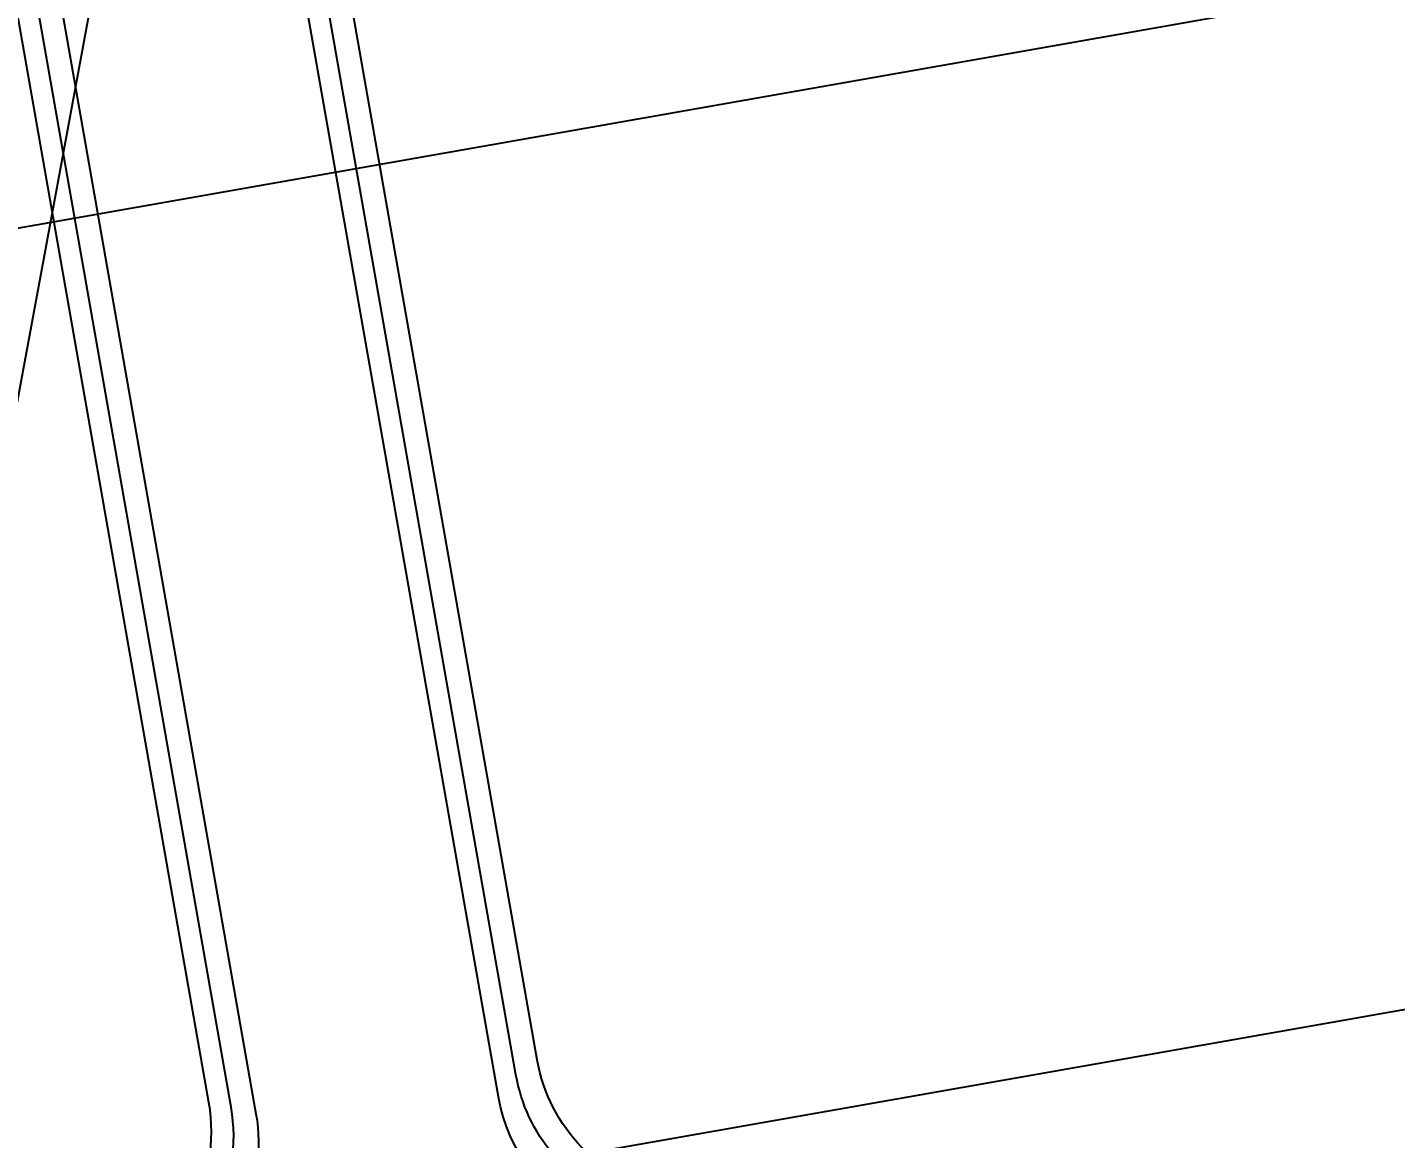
# Model space of a CAD drawing. Header units: millimetres. Extents: x 111502 to 977541, y 8702 to 1044108.
# Drawn here: x 489321.12 to 489329.25, y 241114.4 to 241121 of the extents above; entities that cross this region are included whole.
import ezdxf
from ezdxf import colors
from ezdxf.entities.mleader import LeaderData, LeaderLine
from ezdxf.math import Vec2, Vec3

# ---------------------------------------------------------------- set-up
doc = ezdxf.new("R2010")
doc.units = ezdxf.units.MM
doc.header["$LTSCALE"] = 0.25
doc.linetypes.add('DASHED2', pattern=[9.525, 6.35, -3.175])
for name, color, linetype in [('0_HVSS New 33kV Cable', 104, 'Continuous'), ('E HVSS As Laid HV', 10, 'Continuous'), ('E HVSS Proposed HV', 10, 'Continuous'), ('X HVSS Site Background', 8, 'Continuous'), ('Z-z-Xref-Primary Substation', 7, 'Continuous')]:
    doc.layers.add(name, color=color, linetype=linetype)
doc.styles.add('Arial', font='arial.ttf')
doc.styles.add('Proposed Employment Area - 11-089-MP013-01a$0$2500T70R', font='arial.ttf', dxfattribs={"height": 17500})
doc.styles.add('Proposed Employment Area - 11-089-MP013-01a$0$Standard', font='txt')

# ---------------------------------------------------------------- blocks, each defined once
blk = doc.blocks.new('_None')
blk = doc.blocks.new('Proposed Primary Substation - OPTION 2')
at = {"layer": 'E HVSS Proposed HV', "flags": 128}
for points in [[(489327752.8, 241109765.2), (489327338.7, 241112117.5, 0.245143), (489326775.1, 241112851), (489324483.4, 241113915.7, -0.245143), (489323919.9, 241114649.2), (489322038.7, 241125333.6)], [(489328129.4, 241109831.5), (489327678.9, 241112390.1, 0.268512), (489327034.3, 241113157), (489324668.4, 241114013.2, -0.268512), (489324023.8, 241114780.1), (489322161.8, 241125355.6)], [(489328631.5, 241109919.9), (489328135, 241112739.5, 0.305404), (489327359.5, 241113544), (489324926, 241114064.9, -0.305404), (489324150.5, 241114869.4), (489322300, 241125379.9)], [(489315879.9, 241107674.7), (489315437.4, 241110188.2, -0.354633), (489316049.5, 241111289.6), (489321587.6, 241113513.7, 0.354633), (489322199.8, 241114615.1), (489320367.4, 241125022.6)], [(489316256.5, 241107741), (489315875.6, 241109904.3, -0.33777), (489316432.6, 241110981.6), (489321774.9, 241113510.5, 0.33777), (489322331.9, 241114587.7), (489320490.9, 241125044.1)], [(489316758.6, 241107829.4), (489316445, 241109610.2, -0.318048), (489316938.8, 241110654.7), (489321987.9, 241113501.2, 0.318048), (489322481.6, 241114545.7), (489320628.9, 241125068.5)]]:
    blk.add_lwpolyline(points, format="xyb", dxfattribs=at)
at = {"layer": 'X HVSS Site Background', "flags": 128}
for points in [[(489331270.6, 241121605.8), (489301725, 241116403.6)], [(489332311, 241115696.7), (489302765.5, 241110494.5)]]:
    blk.add_lwpolyline(points, dxfattribs=at)
blk = doc.blocks.new('commercial background')
at = {"layer": 'X HVSS Site Background', "insert": (792.1372, 666.6757), "char_height": 7.35, "attachment_point": 1, "rotation": 12.49901, "style": 'Proposed Employment Area - 11-089-MP013-01a$0$2500T70R'}
blk.add_mtext_dynamic_manual_height_columns('Primary\\PSub Stn', width=39.719191, gutter_width=36.75, heights=[0], dxfattribs=at)
at = {"layer": 'X HVSS Site Background', "style": 'Proposed Employment Area - 11-089-MP013-01a$0$Standard'}
for p, rotation in [((485.879, 899.504), 95.93017), ((729.3691, 850.6939), 240.53665), ((319.5308, 839.4742), 95.93017), ((520.8983, 756.5989), 330.46833), ((1582.1443, 507.4892), 240.46833), ((1846.7455, 293.1042), 209.31426), ((1096.4979, 265.3718), 60.46833)]:
    blk.add_attdef('NOOFPARKINGSPACES', p, '', height=0.3, rotation=rotation, dxfattribs=at)
blk = doc.blocks.new('OS MAP 060722')
at = {"layer": 'X HVSS Site Background', "flags": 128}
blk.add_lwpolyline([(521.6552, 2052.8252), (504.6332, 1960.8622), (504.6332, 1960.8622), (504.8032, 1960.0722), (504.8032, 1960.0722), (505.4032, 1958.8722)], dxfattribs=at)

msp = doc.modelspace()

# ---------------------------------------------------------------- block references
at = {"layer": 'E HVSS As Laid HV', "linetype": 'DASHED2', "lineweight": 0}
msp.add_blockref('OS MAP 060722', (488810.5768, 239126.3078), dxfattribs=at)

# ---------------------------------------------------------------- next in the draw order: leaders
at = {"layer": '0_HVSS New 33kV Cable', "color": 1, "lineweight": 0}
ml = msp.add_multileader_mtext('Standard', dxfattribs=at)
ml.set_content('New Primary ', color=1, style='Arial')
ml.set_leader_properties()
ml.set_arrow_properties(name='NONE')
ml.build(insert=Vec2(0, 0))
ml.multileader.update_dxf_attribs({"has_dogleg": 0, "has_text_frame": 1, "text_left_attachment_type": 2, "text_right_attachment_type": 2, "dogleg_length": 0})
ctx = ml.context
ctx.base_point, ctx.char_height, ctx.landing_gap_size, ctx.plane_origin = Vec3(489352.0678, 241117.8624), 2, 1, Vec3(490136.7235, 241307.6982)
ctx.left_attachment, ctx.right_attachment = 2, 2
notes = []
notes.append((ctx, [(0, (1, 1, 0), (489352.0678, 241117.8624), (1, 0), 0, [(0, [(489328.135, 241112.7395)], 0, [])])]))
ctx.mtext.insert, ctx.mtext.flow_direction = Vec3(489353.0678, 241119.1564), 5
ctx.mtext.has_bg_fill, ctx.mtext.bg_color, ctx.mtext.bg_scale_factor, ctx.mtext.bg_transparency, ctx.mtext.use_window_bg_color = 1, -1027028792, 1.5, 0, 1
for ctx, leaders in notes:
    for number, flags, end, landing, length, lines in leaders:
        leader = LeaderData()
        leader.index, (leader.has_last_leader_line, leader.has_dogleg_vector, leader.attachment_direction) = number, flags
        leader.last_leader_point, leader.dogleg_vector, leader.dogleg_length = Vec3(end), Vec3(landing), length
        for number, points, colour, breaks in lines:
            line = LeaderLine()
            line.index, line.vertices, line.color, line.breaks = number, Vec3.list(points), colors.encode_raw_color(colour), breaks
            leader.lines.append(line)
        ctx.leaders.append(leader)

# ---------------------------------------------------------------- next in the draw order: linework, layer by layer
at = {"lineweight": 0}
msp.add_circle((488727.819, 239008.3332), 11388.4181, dxfattribs=at)

# ---------------------------------------------------------------- next in the draw order: block references
at = {"layer": 'X HVSS Site Background', "lineweight": 0}
msp.add_blockref('commercial background', (488512.6851, 240470.9266), dxfattribs=at)
at = {"layer": 'Z-z-Xref-Primary Substation', "lineweight": 0, "xscale": 0.001, "yscale": 0.001, "zscale": 0.001}
msp.add_blockref('Proposed Primary Substation - OPTION 2', (0, 0), dxfattribs=at)

doc.saveas('drawing.dxf')
